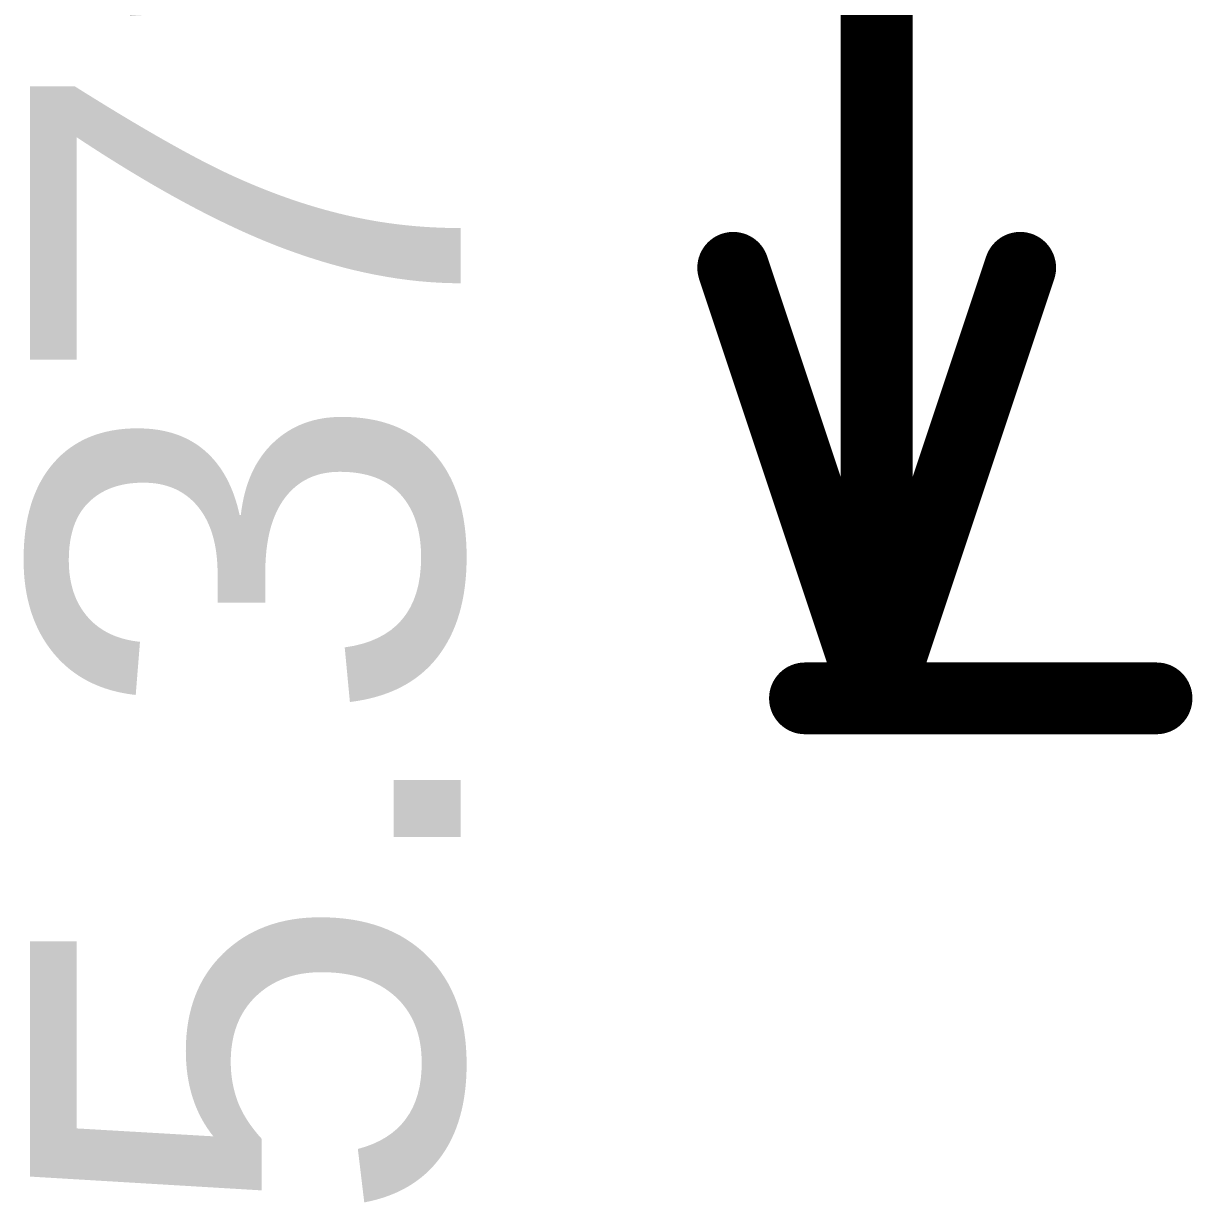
# Model space of a CAD drawing. Header units: inches. Extents: x 3 to 215, y 2 to 215.
# Drawn here: x 2.7021 to 2.865, y 3.1084 to 3.2726 of the extents above; entities that cross this region are included whole.
import ezdxf

# ---------------------------------------------------------------- set-up
doc = ezdxf.new("R2010")
doc.units = ezdxf.units.IN
doc.header["$MEASUREMENT"] = 0
doc.layers.add('Dimension', color=6, linetype='Continuous')
doc.styles.add('Arial', font='', dxfattribs={"height": 0.2})
doc.styles.get('Arial').set_extended_font_data('Arial')

msp = doc.modelspace()

# ---------------------------------------------------------------- linework, layer by layer
at = {"layer": 'Dimension'}
for points in [[(2.821, 3.1786, 0.01, 0.01, 0), (2.821, 3.2843, 0.01, 0.01, 0)], [(2.801, 3.2386, 0.01, 0.01, 0), (2.821, 3.1786, 0.01, 0.01, 0)], [(2.821, 3.1786, 0.01, 0.01, 0), (2.841, 3.2386, 0.01, 0.01, 0)], [(2.811, 3.1786, 0.01, 0.01, 0), (2.86, 3.1786, 0.01, 0.01, 0)]]:
    msp.add_lwpolyline(points, format="xyseb", dxfattribs=at)
for points in [[(2.7985, 3.2386, 0.005, 0.005, 1), (2.8035, 3.2386, 0.005, 0.005, 1)], [(2.8385, 3.2386, 0.005, 0.005, 1), (2.8435, 3.2386, 0.005, 0.005, 1)], [(2.8085, 3.1786, 0.005, 0.005, 1), (2.8135, 3.1786, 0.005, 0.005, 1)], [(2.8185, 3.1786, 0.005, 0.005, 1), (2.8235, 3.1786, 0.005, 0.005, 1)], [(2.8185, 3.1786, 0.005, 0.005, 1), (2.8235, 3.1786, 0.005, 0.005, 1)], [(2.8185, 3.1786, 0.005, 0.005, 1), (2.8235, 3.1786, 0.005, 0.005, 1)], [(2.8575, 3.1786, 0.005, 0.005, 1), (2.8625, 3.1786, 0.005, 0.005, 1)]]:
    msp.add_lwpolyline(points, format="xyseb", close=True, dxfattribs=at)

# ---------------------------------------------------------------- texts
at = {"layer": 'Dimension', "style": 'Arial'}
msp.add_text('5.37mm', height=0.06, rotation=90, dxfattribs=at).set_placement((2.763, 3.105))

doc.saveas('drawing.dxf')
